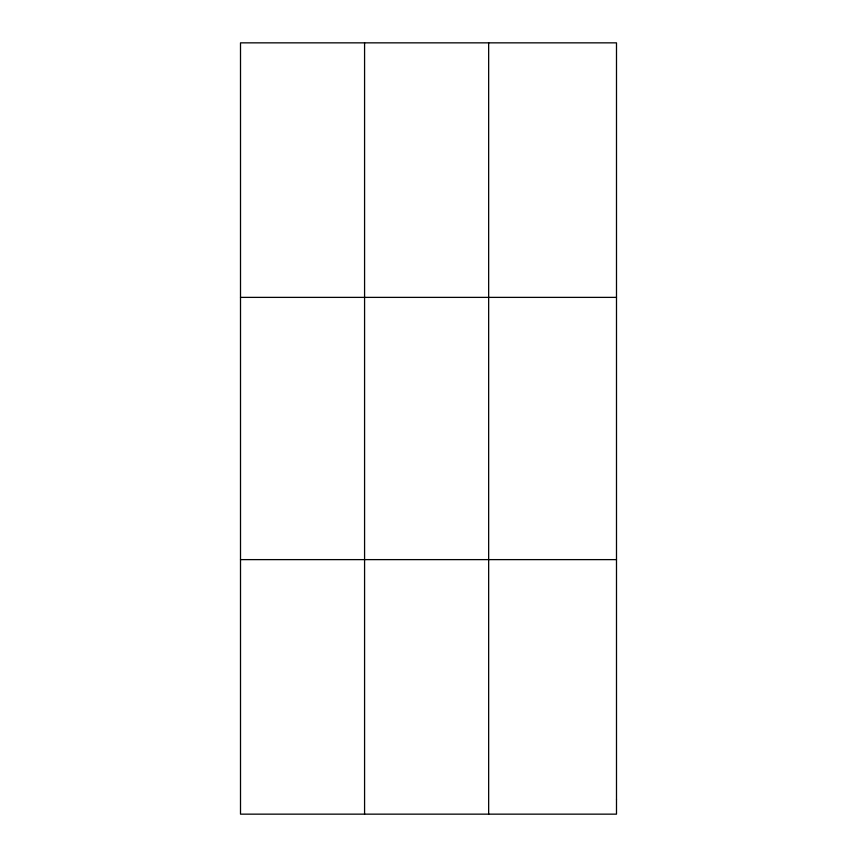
<?xml version="1.0" encoding="UTF-8"?>
<svg xmlns="http://www.w3.org/2000/svg" width="857" height="857" viewBox="0 0 857 857"><rect width="100%" height="100%" fill="white"/><g stroke="black" fill="none" stroke-linecap="round" stroke-linejoin="round"><path stroke-width="1.29" d="M364.579 814.15L364.579 42.85M488.661 814.15L488.661 42.85M240.506 297.379L616.494 297.379M240.506 559.621L616.494 559.621M616.494 799.174L616.494 814.15L240.506 814.15L240.506 42.85L616.494 42.85L616.494 799.174"/></g></svg>
